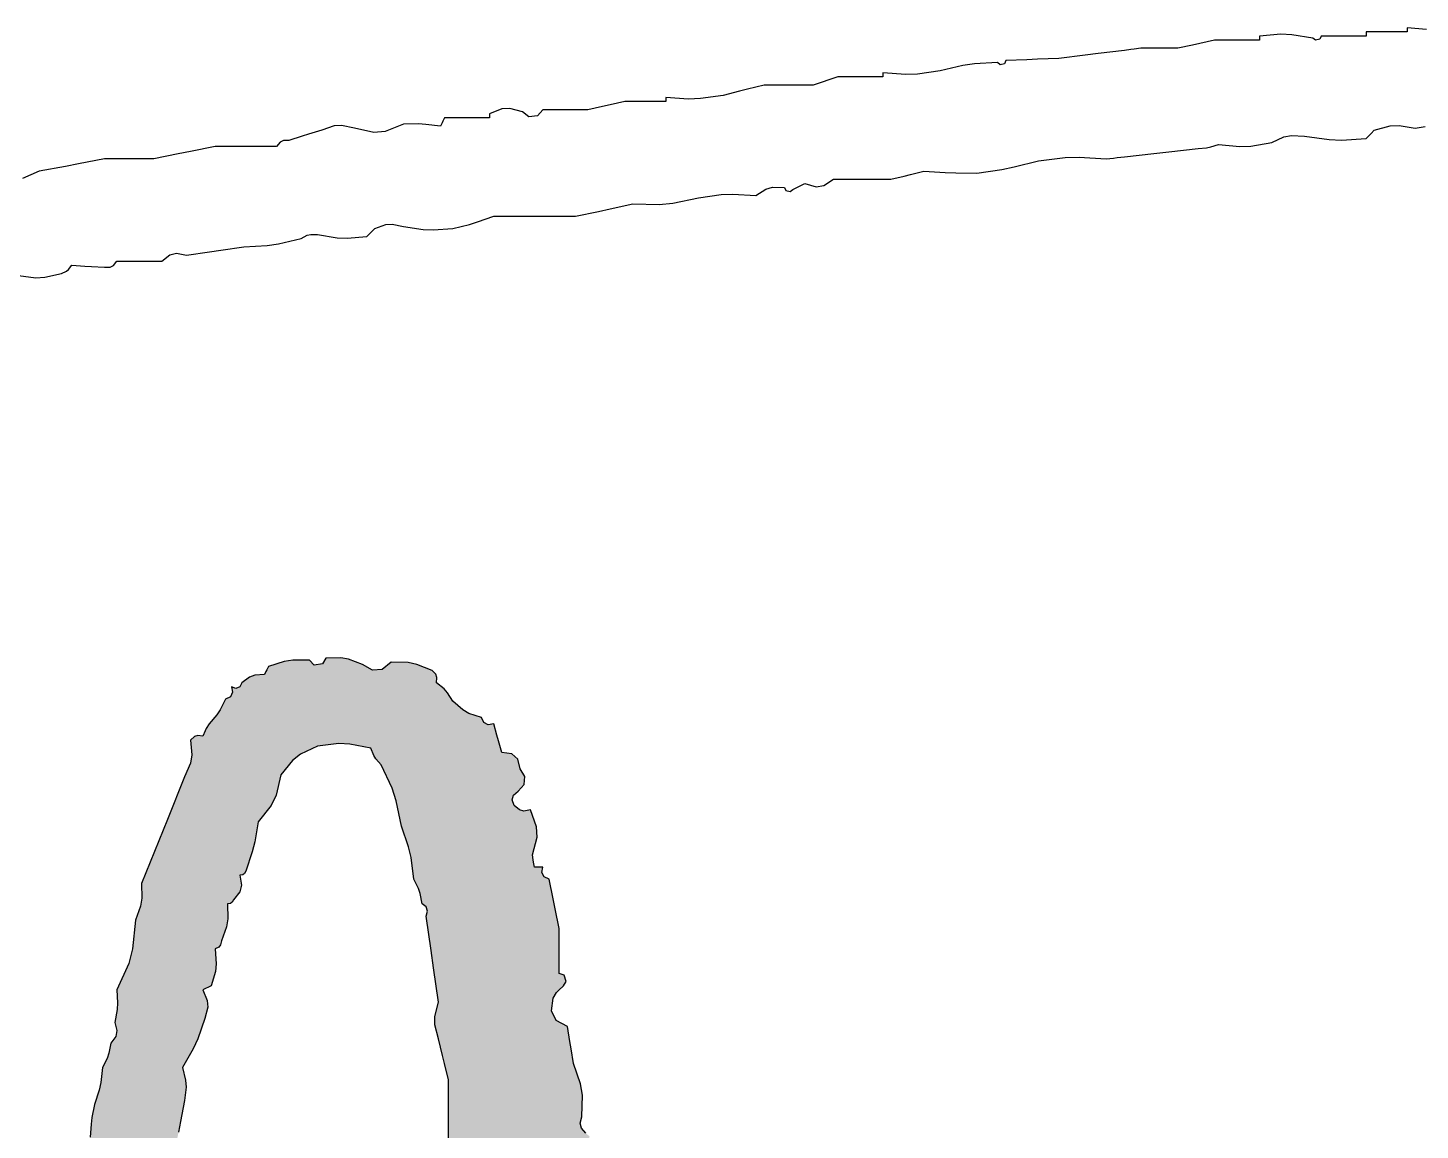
# Model space of a CAD drawing. Header units: millimetres. Extents: x 166235 to 642180, y -176646 to -48310.
# Drawn here: x 271189.4 to 271444.4, y -129137 to -128935 of the extents above; entities that cross this region are included whole.
import ezdxf

# ---------------------------------------------------------------- set-up
doc = ezdxf.new("R2010")
doc.units = ezdxf.units.MM
doc.header["$LTSCALE"] = 1000

# ---------------------------------------------------------------- blocks, each defined once
blk = doc.blocks.new('NJH')
h = blk.add_hatch(color=256)
h.dxf.hatch_style = 1
h.paths.add_polyline_path([(19.252871, -0.776187), (19.322328, -0.759498), (19.333442, -0.759498), (19.338999, -0.759498), (19.350112, -0.759498), (19.34923, -0.730504), (19.354254, -0.713758), (19.37095, -0.690038), (19.384842, -0.676146), (19.391788, -0.6692), (19.40568, -0.655308), (19.424717, -0.585733), (19.434442, -0.551001), (19.454303, -0.481657), (19.47653, -0.414975), (19.487643, -0.381634), (19.509871, -0.314952), (19.513022, -0.309598), (19.509099, -0.301752), (19.502925, -0.30106), (19.502925, -0.245492), (19.502925, -0.217708), (19.502925, -0.16214), (19.527073, -0.13152), (19.529422, -0.098637), (19.509871, -0.064895), (19.520513, 0.013951), (19.528947, 0.053309), (19.551547, 0.129593), (19.562905, 0.212215), (19.564324, 0.25478), (19.558493, 0.337974), (19.56405, 0.337974), (19.566828, 0.337974), (19.572385, 0.337974), (19.572385, 0.404656), (19.572385, 0.437997), (19.572385, 0.504679), (19.549827, 0.53826), (19.543189, 0.561494), (19.544601, 0.601923), (19.559708, 0.652429), (19.568059, 0.677483), (19.586277, 0.726952), (19.581751, 0.788476), (19.586281, 0.821698), (19.607115, 0.879764), (19.618408, 0.951169), (19.619836, 0.9883), (19.614061, 1.060361), (19.608504, 1.060361), (19.605726, 1.060361), (19.600169, 1.060361), (19.600169, 1.121486), (19.600169, 1.152048), (19.600169, 1.213174), (19.605726, 1.213174), (19.608504, 1.213174), (19.614061, 1.213174), (19.614061, 1.279855), (19.614061, 1.313196), (19.614061, 1.379878), (19.602948, 1.390992), (19.597391, 1.396549), (19.586277, 1.407662), (19.57993, 1.441438), (19.585621, 1.464199), (19.607115, 1.491015), (19.61217, 1.499663), (19.618026, 1.503567), (19.627953, 1.504907), (19.630664, 1.572053), (19.626271, 1.607198), (19.607115, 1.671611), (19.596269, 1.737464), (19.594839, 1.771789), (19.600169, 1.838316), (19.611283, 1.860543), (19.61684, 1.871657), (19.627953, 1.893884), (19.630772, 1.94945), (19.632161, 1.977234), (19.634899, 2.032805), (19.626564, 2.074481), (19.622396, 2.095319), (19.614061, 2.136995), (19.617946, 2.185362), (19.623756, 2.210053), (19.641845, 2.255078), (19.641845, 2.360657), (19.641845, 2.413447), (19.641845, 2.519027), (19.663119, 2.537112), (19.666063, 2.566547), (19.648791, 2.588487), (19.641888, 2.638097), (19.643382, 2.664975), (19.655737, 2.713515), (19.678488, 2.751808), (19.680489, 2.783824), (19.662683, 2.824652), (19.648673, 2.878496), (19.650317, 2.911394), (19.669629, 2.963572), (19.693268, 3.044271), (19.699083, 3.08788), (19.697413, 3.171953), (19.672913, 3.21564), (19.670957, 3.250849), (19.690467, 3.296981), (19.70176, 3.368386), (19.703188, 3.405517), (19.697413, 3.477578), (19.70297, 3.477578), (19.705749, 3.477578), (19.711306, 3.477578), (19.711306, 3.533146), (19.711306, 3.560931), (19.711306, 3.616499), (19.726208, 3.624471), (19.729762, 3.645801), (19.718252, 3.658175), (19.709719, 3.741136), (19.71116, 3.784347), (19.725198, 3.866556), (19.744615, 3.877724), (19.748214, 3.906519), (19.732144, 3.922124), (19.71831, 4.007182), (19.719803, 4.053461), (19.73909, 4.137451), (19.742107, 4.142881), (19.746827, 4.145241), (19.752982, 4.144397), (19.752982, 4.199965), (19.752982, 4.227749), (19.752982, 4.283317), (19.731708, 4.301403), (19.728764, 4.330837), (19.746036, 4.352778), (19.746261, 4.387144), (19.7509, 4.405701), (19.766874, 4.43613), (19.766874, 4.491698), (19.766874, 4.519482), (19.766874, 4.57505), (19.786291, 4.586219), (19.789891, 4.615014), (19.77382, 4.630619), (19.765559, 4.735911), (19.766979, 4.789855), (19.780766, 4.894568), (19.791879, 4.922352), (19.797436, 4.936244), (19.80855, 4.964028), (19.80855, 5.041823), (19.80855, 5.080721), (19.80855, 5.158517), (19.784019, 5.209069), (19.779093, 5.241912), (19.787712, 5.297437), (19.81119, 5.311493), (19.82406, 5.317213), (19.850226, 5.325221), (19.833689, 5.366579), (19.832021, 5.393263), (19.84328, 5.436358), (19.842758, 5.505872), (19.844154, 5.540758), (19.850226, 5.610008), (19.853244, 5.615439), (19.857963, 5.617799), (19.864118, 5.616954), (19.864118, 5.716977), (19.864118, 5.766989), (19.864118, 5.867011), (19.887443, 5.912029), (19.89242, 5.941891), (19.884956, 5.99204), (19.867648, 6.033362), (19.86446, 6.058865), (19.871064, 6.103176), (19.882422, 6.185798), (19.883841, 6.228363), (19.87801, 6.311557), (19.867266, 6.315532), (19.863455, 6.330778), (19.871064, 6.339341), (19.869666, 6.367641), (19.866766, 6.382141), (19.857172, 6.408801), (19.871064, 6.436586), (19.87801, 6.450478), (19.891902, 6.478262), (19.891902, 6.544944), (19.891902, 6.578284), (19.891902, 6.644966), (19.903016, 6.667194), (19.908573, 6.678307), (19.919686, 6.700535), (19.9222, 6.756115), (19.923589, 6.783901), (19.926632, 6.839455), (19.917335, 6.850145), (19.920885, 6.867893), (19.933578, 6.874185), (19.956525, 6.903298), (19.962285, 6.92826), (19.954416, 6.964484), (19.951442, 7.025599), (19.950053, 7.056162), (19.94747, 7.117296), (19.924913, 7.150877), (19.918274, 7.174111), (19.919686, 7.21454), (19.934588, 7.222513), (19.938143, 7.243842), (19.926632, 7.256217), (19.923616, 7.339561), (19.922227, 7.381238), (19.919686, 7.464597), (19.908943, 7.468573), (19.905131, 7.483818), (19.91274, 7.492382), (19.919915, 7.553148), (19.918452, 7.58533), (19.905794, 7.645194), (19.894681, 7.684092), (19.889124, 7.703541), (19.87801, 7.742439), (19.87801, 7.803564), (19.87801, 7.834126), (19.87801, 7.895251), (19.872453, 7.895251), (19.869675, 7.895251), (19.864118, 7.895251), (19.864118, 7.950819), (19.864118, 7.978603), (19.864118, 8.034172), (19.879647, 8.040841), (19.88359, 8.064503), (19.871064, 8.075848), (19.855932, 8.093051), (19.851916, 8.109116), (19.857172, 8.131416), (19.859314, 8.204473), (19.85339, 8.242978), (19.829388, 8.312013), (19.821353, 8.362073), (19.817185, 8.387081), (19.80855, 8.437041), (19.770653, 8.458374), (19.754256, 8.491168), (19.759928, 8.534286), (19.771713, 8.552506), (19.778861, 8.561084), (19.794658, 8.575962), (19.804262, 8.590677), (19.797278, 8.611628), (19.780766, 8.617638), (19.780766, 8.678763), (19.780766, 8.709325), (19.780766, 8.77045), (19.766874, 8.837132), (19.759928, 8.870473), (19.746036, 8.937155), (19.729432, 8.945623), (19.72201, 8.960468), (19.725198, 8.978831), (19.714084, 8.978831), (19.708527, 8.978831), (19.697413, 8.978831), (19.693872, 8.995356), (19.692477, 9.003727), (19.690467, 9.020507), (19.705786, 9.079747), (19.704152, 9.115715), (19.683521, 9.17332), (19.661039, 9.168908), (19.645715, 9.172739), (19.627953, 9.187212), (19.621263, 9.206301), (19.62608, 9.223162), (19.641845, 9.235834), (19.662092, 9.258896), (19.664548, 9.285906), (19.648791, 9.312241), (19.640592, 9.344677), (19.619451, 9.363469), (19.586277, 9.367809), (19.575163, 9.406706), (19.569607, 9.426155), (19.558493, 9.465053), (19.540129, 9.461865), (19.525285, 9.469288), (19.516817, 9.485891), (19.474327, 9.500093), (19.45338, 9.512063), (19.419572, 9.541459), (19.402249, 9.570081), (19.390398, 9.583414), (19.364004, 9.603974), (19.365988, 9.621434), (19.362175, 9.632872), (19.350112, 9.64565), (19.297383, 9.666411), (19.267849, 9.672317), (19.211192, 9.673434), (19.180571, 9.649285), (19.147689, 9.646936), (19.113947, 9.666488), (19.066518, 9.684406), (19.039596, 9.688893), (18.988919, 9.687326), (18.97775, 9.667909), (18.948955, 9.664309), (18.933351, 9.68038), (18.877161, 9.68038), (18.848147, 9.676028), (18.79443, 9.659542), (18.788873, 9.648428), (18.786095, 9.642871), (18.780538, 9.631758), (18.74808, 9.62974), (18.730304, 9.623276), (18.704132, 9.603974), (18.697809, 9.590413), (18.683332, 9.584623), (18.669402, 9.590082), (18.672589, 9.571718), (18.665167, 9.556873), (18.648563, 9.548405), (18.630432, 9.512671), (18.619007, 9.495533), (18.592995, 9.465053), (18.583689, 9.448904), (18.579493, 9.440511), (18.572157, 9.423377), (18.554697, 9.425361), (18.543259, 9.421548), (18.530481, 9.409485), (18.535076, 9.358992), (18.530365, 9.330729), (18.509643, 9.284456), (18.452182, 9.139625), (18.423006, 9.067381), (18.363776, 8.923263), (18.365344, 8.872586), (18.360857, 8.845664), (18.342938, 8.798235), (18.333746, 8.700948), (18.320567, 8.651163), (18.280424, 8.56207), (18.282288, 8.517567), (18.280869, 8.494857), (18.273478, 8.450933), (18.280439, 8.423467), (18.276575, 8.404149), (18.259586, 8.381473), (18.25358, 8.346846), (18.247773, 8.329426), (18.231802, 8.298121), (18.226006, 8.247218), (18.220326, 8.221659), (18.204018, 8.173092), (18.195741, 8.129063), (18.192942, 8.106668), (18.190126, 8.061956), (18.179012, 8.006388), (18.173455, 7.978603), (18.162342, 7.923035), (18.159563, 7.909143), (18.158174, 7.902197), (18.155396, 7.888305), (18.146881, 7.886139), (18.142937, 7.874308), (18.14845, 7.867467), (18.137336, 7.789671), (18.131779, 7.750774), (18.120665, 7.672978), (18.126521, 7.649973), (18.119366, 7.630893), (18.099827, 7.61741), (18.099827, 7.550728), (18.099827, 7.517387), (18.099827, 7.450705), (18.088714, 7.411808), (18.083157, 7.392359), (18.072043, 7.353461), (18.078924, 7.286613), (18.074329, 7.249853), (18.051205, 7.186756), (18.045531, 7.153785), (18.047098, 7.134982), (18.058151, 7.103404), (18.049816, 7.053393), (18.045648, 7.028387), (18.037313, 6.978376), (18.034535, 6.961705), (18.033146, 6.95337), (18.030367, 6.936699), (18.030367, 6.875574), (18.030367, 6.845012), (18.030367, 6.783887), (18.005042, 6.727156), (17.998849, 6.693089), (18.002583, 6.631074), (18.023857, 6.612989), (18.026801, 6.583554), (18.009529, 6.561614), (17.998329, 6.467773), (17.996918, 6.419786), (18.002583, 6.325449), (18.026732, 6.294829), (18.02908, 6.261946), (18.009529, 6.228205), (17.998138, 6.196747), (18.000034, 6.17399), (18.016475, 6.144852), (18.040624, 6.114232), (18.042973, 6.08135), (18.023421, 6.047608), (18.01203, 6.016151), (18.013926, 5.993394), (18.030367, 5.964256), (18.041481, 5.914244), (18.047038, 5.889239), (18.058151, 5.839227), (18.058151, 5.755875), (18.058151, 5.714199), (18.058151, 5.630846), (18.079943, 5.60546), (18.082386, 5.576137), (18.065097, 5.547494), (18.053586, 5.53512), (18.057141, 5.51379), (18.072043, 5.505818), (18.072043, 5.453028), (18.072043, 5.426633), (18.072043, 5.373843), (18.091105, 5.303449), (18.102264, 5.268576), (18.127611, 5.200193), (18.133722, 5.190503), (18.135389, 5.183834), (18.134558, 5.172409), (18.145671, 5.105727), (18.151228, 5.072386), (18.162342, 5.005704), (18.196668, 4.917695), (18.219514, 4.874858), (18.273478, 4.797323), (18.282007, 4.757197), (18.293295, 4.736233), (18.3221, 4.707025), (18.339424, 4.678403), (18.351275, 4.665071), (18.377668, 4.644511), (18.375685, 4.627051), (18.379498, 4.615612), (18.39156, 4.602834), (18.420296, 4.606796), (18.439211, 4.601121), (18.461021, 4.581996), (18.550874, 4.535827), (18.594427, 4.509134), (18.676348, 4.450022), (18.687461, 4.438908), (18.693018, 4.433351), (18.704132, 4.422238), (18.73049, 4.42225), (18.745567, 4.417225), (18.766646, 4.4014), (18.813539, 4.388928), (18.836797, 4.378752), (18.877782, 4.352778), (18.911558, 4.346431), (18.934319, 4.352121), (18.961135, 4.373616), (19.007448, 4.384063), (19.030508, 4.39271), (19.072271, 4.415292), (19.095461, 4.478365), (19.113057, 4.509158), (19.155623, 4.561158), (19.151662, 4.589894), (19.157337, 4.608809), (19.176462, 4.630619), (19.209974, 4.670931), (19.224371, 4.693967), (19.245922, 4.741755), (19.276664, 4.7373), (19.295121, 4.740656), (19.322328, 4.755647), (19.321989, 4.798778), (19.328342, 4.822602), (19.350112, 4.859837), (19.358166, 4.88074), (19.363977, 4.890909), (19.377896, 4.90846), (19.396452, 4.844351), (19.398001, 4.807185), (19.384842, 4.741755), (19.373308, 4.642361), (19.371898, 4.591579), (19.377896, 4.491698), (19.39917, 4.473613), (19.402114, 4.444178), (19.384842, 4.422238), (19.374024, 4.317177), (19.372619, 4.263773), (19.377896, 4.158289), (19.364112, 4.090951), (19.355746, 4.057486), (19.33622, 3.991584), (19.33622, 3.919345), (19.33622, 3.883226), (19.33622, 3.810987), (19.351122, 3.803015), (19.354677, 3.781686), (19.343166, 3.769311), (19.342788, 3.713675), (19.341394, 3.685787), (19.33622, 3.630391), (19.330663, 3.630391), (19.327885, 3.630391), (19.322328, 3.630391), (19.322328, 3.452572), (19.322328, 3.363663), (19.322328, 3.185845), (19.316771, 3.185845), (19.313993, 3.185845), (19.308436, 3.185845), (19.308436, 3.074709), (19.308436, 3.01914), (19.308436, 2.908004), (19.302879, 2.908004), (19.300101, 2.908004), (19.294544, 2.908004), (19.294544, 2.830209), (19.294544, 2.791311), (19.294544, 2.713515), (19.275126, 2.702347), (19.271527, 2.673552), (19.287598, 2.657947), (19.299109, 2.645573), (19.295554, 2.624243), (19.280652, 2.616271), (19.280652, 2.494021), (19.280652, 2.432896), (19.280652, 2.310646), (19.26575, 2.302674), (19.262195, 2.281344), (19.273706, 2.26897), (19.28475, 2.214439), (19.286202, 2.185409), (19.280652, 2.130049), (19.305152, 2.086362), (19.307108, 2.051153), (19.287598, 2.005021), (19.276718, 1.872072), (19.275318, 1.804897), (19.280652, 1.671611), (19.291396, 1.667636), (19.295207, 1.652391), (19.287598, 1.643827), (19.284901, 1.604924), (19.283512, 1.585475), (19.280652, 1.546583), (19.260743, 1.513051), (19.258765, 1.48536), (19.273706, 1.449338), (19.284552, 1.383486), (19.285982, 1.34916), (19.280652, 1.282634), (19.269538, 1.243736), (19.263981, 1.224287), (19.252868, 1.185389), (19.252868, 1.040912), (19.252868, 0.968673), (19.252868, 0.824196), (19.247311, 0.824196), (19.244533, 0.824196), (19.238976, 0.824196), (19.238976, 0.735287), (19.238976, 0.690832), (19.238976, 0.601923), (19.219558, 0.590755), (19.215959, 0.561959), (19.23203, 0.546355), (19.239639, 0.537791), (19.235827, 0.522546), (19.225084, 0.518571), (19.225084, 0.424105), (19.225084, 0.376872), (19.225084, 0.282406), (19.219527, 0.282406), (19.216748, 0.282406), (19.211192, 0.282406), (19.211192, 0.215724), (19.211192, 0.182383), (19.211192, 0.115701), (19.217366, 0.115009), (19.221288, 0.107164), (19.218138, 0.101809), (19.215603, 0.08815), (19.209702, 0.080283), (19.1973, 0.074025), (19.201149, 0.02896), (19.196375, 0.003498), (19.176462, -0.037111), (19.165644, -0.142172), (19.164238, -0.195576), (19.169515, -0.30106), (19.158402, -0.312174), (19.152845, -0.317731), (19.141731, -0.328844), (19.145559, -0.390416), (19.141067, -0.423358), (19.120893, -0.481657), (19.091447, -0.498483), (19.078002, -0.51769), (19.072271, -0.551117), (19.026464, -0.552294), (19.000999, -0.545928), (18.961135, -0.523333), (18.929517, -0.511063), (18.914025, -0.500219), (18.891674, -0.474711), (18.87956, -0.419772), (18.869476, -0.392403), (18.843052, -0.342736), (18.780088, -0.262286), (18.742906, -0.225104), (18.662456, -0.16214), (18.620029, -0.159624), (18.596461, -0.164338), (18.558265, -0.182978), (18.547151, -0.194091), (18.541595, -0.199648), (18.530481, -0.210762), (18.520303, -0.279529), (18.518882, -0.315053), (18.523535, -0.384413), (18.566438, -0.460378), (18.593804, -0.496387), (18.65551, -0.558063), (18.700907, -0.629335), (18.735017, -0.661894), (18.808322, -0.70393), (18.862571, -0.732233), (18.888224, -0.75336), (18.990431, -0.776187), (19.076566, -0.776187), (19.164045, -0.776187)])
h.paths.add_polyline_path([(18.820885, 4.809677), (18.822214, 4.797323), (18.845234, 4.791526), (18.86425, 4.798657), (18.877782, 4.818161), (18.895106, 4.846783), (18.906957, 4.860115), (18.933351, 4.880676), (18.929389, 4.909411), (18.935064, 4.928326), (18.954189, 4.950136), (18.958881, 4.980843), (18.967169, 4.997418), (18.988919, 5.019596), (18.985592, 5.065298), (18.992261, 5.091973), (19.016703, 5.130733), (19.053897, 5.267237), (19.077774, 5.334656), (19.134785, 5.464142), (19.132358, 5.482621), (19.139383, 5.496672), (19.155623, 5.505818), (19.152088, 5.556013), (19.155048, 5.582652), (19.169515, 5.630846), (19.180629, 5.636403), (19.186186, 5.639182), (19.1973, 5.644738), (19.211468, 5.668799), (19.213369, 5.687809), (19.204246, 5.714199), (19.21662, 5.809849), (19.226452, 5.857604), (19.252868, 5.950364), (19.263981, 5.95592), (19.269538, 5.958699), (19.280652, 5.964256), (19.285617, 6.008867), (19.295157, 6.032717), (19.322328, 6.068446), (19.336248, 6.144683), (19.346077, 6.182592), (19.37095, 6.255989), (19.389154, 6.323879), (19.400347, 6.357459), (19.426518, 6.422693), (19.427685, 6.446404), (19.432646, 6.459631), (19.447357, 6.478262), (19.438025, 6.566723), (19.43662, 6.611663), (19.440411, 6.700535), (19.439797, 6.917268), (19.438408, 7.025647), (19.433464, 7.242325), (19.433464, 7.392359), (19.433464, 7.467376), (19.433464, 7.61741), (19.439021, 7.61741), (19.4418, 7.61741), (19.447357, 7.61741), (19.447357, 7.678535), (19.447357, 7.709098), (19.447357, 7.770223), (19.423208, 7.800843), (19.420859, 7.833725), (19.440411, 7.867467), (19.459016, 7.913972), (19.457107, 7.948338), (19.433464, 7.992495), (19.422351, 8.014723), (19.416794, 8.025836), (19.40568, 8.048064), (19.40568, 8.131416), (19.40568, 8.173092), (19.40568, 8.256444), (19.391266, 8.311879), (19.384319, 8.339669), (19.37095, 8.395365), (19.358425, 8.443783), (19.358425, 8.471976), (19.37095, 8.520393), (19.35428, 8.637087), (19.345945, 8.695433), (19.329274, 8.812127), (19.334287, 8.828969), (19.329497, 8.843337), (19.315382, 8.853803), (19.309376, 8.88843), (19.303569, 8.905849), (19.287598, 8.937155), (19.278495, 9.010731), (19.269981, 9.047627), (19.245922, 9.117752), (19.228124, 9.203791), (19.213847, 9.246622), (19.176462, 9.326133), (19.158791, 9.345492), (19.151389, 9.357334), (19.141731, 9.381701), (19.070896, 9.396141), (19.03287, 9.397604), (18.961135, 9.388647), (18.903654, 9.361998), (18.876084, 9.340555), (18.836106, 9.291402), (18.820704, 9.222261), (18.803856, 9.187033), (18.7597, 9.131644), (18.74815, 9.063887), (18.739718, 9.03016), (18.718024, 8.964939), (18.712969, 8.956291), (18.707113, 8.952387), (18.697186, 8.951047), (18.703532, 8.917271), (18.697842, 8.89451), (18.676348, 8.867695), (18.671292, 8.859046), (18.665437, 8.855143), (18.65551, 8.853803), (18.657077, 8.803126), (18.65259, 8.776204), (18.634671, 8.728774), (18.632137, 8.715115), (18.626236, 8.707248), (18.613833, 8.70099), (18.617369, 8.650795), (18.614409, 8.624156), (18.599941, 8.575962), (18.588828, 8.570405), (18.583271, 8.567626), (18.572157, 8.56207), (18.586985, 8.526002), (18.588654, 8.502635), (18.579103, 8.464825), (18.554613, 8.395682), (18.539088, 8.361809), (18.502697, 8.298121), (18.513487, 8.254906), (18.514968, 8.231206), (18.509643, 8.186984), (18.49637, 8.114629), (18.489423, 8.078505), (18.474913, 8.006388), (18.463799, 8.000831), (18.458242, 7.998052), (18.447129, 7.992495), (18.447129, 7.93137), (18.447129, 7.900808), (18.447129, 7.839683), (18.436015, 7.828569), (18.430458, 7.823012), (18.419345, 7.811899), (18.411222, 7.785184), (18.409727, 7.770233), (18.412399, 7.742439), (18.423909, 7.730064), (18.420355, 7.708735), (18.405453, 7.700762), (18.405453, 7.639637), (18.405453, 7.609075), (18.405453, 7.54795), (18.379963, 7.473147), (18.372697, 7.432462), (18.370722, 7.353461), (18.3829, 7.287842), (18.381371, 7.251135), (18.363776, 7.186756), (18.363776, 7.108961), (18.363776, 7.070063), (18.363776, 6.992268), (18.353033, 6.988292), (18.349221, 6.973047), (18.35683, 6.964484), (18.376341, 6.918351), (18.374385, 6.883143), (18.349884, 6.839455), (18.349884, 6.733875), (18.349884, 6.681086), (18.349884, 6.575506), (18.344328, 6.575506), (18.341549, 6.575506), (18.335992, 6.575506), (18.335992, 6.447699), (18.335992, 6.383796), (18.335992, 6.255989), (18.365943, 6.158594), (18.375887, 6.107454), (18.384614, 6.005932), (18.37668, 5.959287), (18.378212, 5.933242), (18.39156, 5.887849), (18.414268, 5.862659), (18.429579, 5.851941), (18.461021, 5.839227), (18.45433, 5.820139), (18.459148, 5.803278), (18.474913, 5.790605), (18.48841, 5.748799), (18.495358, 5.727958), (18.509643, 5.686415), (18.515649, 5.651787), (18.521456, 5.634368), (18.537427, 5.603062), (18.537992, 5.584433), (18.5437, 5.573016), (18.558265, 5.561386), (18.551385, 5.494539), (18.55598, 5.457779), (18.579103, 5.394682), (18.581274, 5.36856), (18.591304, 5.352511), (18.613833, 5.339113), (18.607487, 5.305337), (18.613177, 5.282577), (18.634671, 5.255761), (18.645195, 5.205854), (18.66, 5.179534), (18.697186, 5.144625), (18.703355, 5.087679), (18.710562, 5.058853), (18.731916, 5.005704), (18.741559, 4.976175), (18.748809, 4.961676), (18.766646, 4.936244), (18.760299, 4.902468), (18.765989, 4.879707), (18.787484, 4.852891), (18.797404, 4.839209), (18.799376, 4.827376), (18.79443, 4.811215), (18.805111, 4.817565)], flags=16)
for p, q in [((22.573069, 11.81281), (22.5175, 11.81281)), ((22.5175, 11.81281), (22.5175, 11.807253)), ((22.5175, 11.807253), (22.5175, 11.804475)), ((22.600853, 11.81281), (22.573069, 11.81281)), ((22.656421, 11.81281), (22.600853, 11.81281)), ((22.722947, 11.821372), (22.656421, 11.826702)), ((22.656421, 11.826702), (22.656421, 11.821145)), ((22.656421, 11.821145), (22.656421, 11.818367)), ((22.656421, 11.818367), (22.656421, 11.81281)), ((21.928477, 11.768356), (21.878466, 11.757242)), ((21.953483, 11.773912), (21.928477, 11.768356)), ((22.003494, 11.785026), (21.953483, 11.773912)), ((22.064619, 11.785026), (22.003494, 11.785026)), ((22.095182, 11.785026), (22.064619, 11.785026)), ((22.156307, 11.785026), (22.095182, 11.785026)), ((22.228368, 11.804693), (22.156307, 11.798918)), ((22.156307, 11.798918), (22.156307, 11.793361)), ((22.156307, 11.793361), (22.156307, 11.790583)), ((22.156307, 11.790583), (22.156307, 11.785026)), ((22.265499, 11.803264), (22.228368, 11.804693)), ((22.336904, 11.791972), (22.265499, 11.803264)), ((22.345467, 11.784363), (22.336904, 11.791972)), ((22.360712, 11.788174), (22.345467, 11.784363)), ((22.364688, 11.798918), (22.360712, 11.788174)), ((22.425813, 11.798918), (22.364688, 11.798918)), ((22.456375, 11.798918), (22.425813, 11.798918)), ((22.5175, 11.798918), (22.456375, 11.798918)), ((22.5175, 11.804475), (22.5175, 11.798918)), ((21.295, 11.715566), (21.291024, 11.704822)), ((21.367232, 11.718496), (21.295, 11.715566)), ((21.403352, 11.719886), (21.367232, 11.718496)), ((21.475596, 11.722512), (21.403352, 11.719886)), ((21.564505, 11.733625), (21.475596, 11.722512)), ((21.60896, 11.739182), (21.564505, 11.733625)), ((21.697869, 11.750296), (21.60896, 11.739182)), ((21.720096, 11.753074), (21.697869, 11.750296)), ((21.73121, 11.754463), (21.720096, 11.753074)), ((21.753437, 11.757242), (21.73121, 11.754463)), ((21.803449, 11.757242), (21.753437, 11.757242)), ((21.828454, 11.757242), (21.803449, 11.757242)), ((21.878466, 11.757242), (21.828454, 11.757242)), ((20.955893, 11.668447), (20.878238, 11.67389)), ((20.878238, 11.67389), (20.878238, 11.668333)), ((20.878238, 11.668333), (20.878238, 11.665554)), ((20.878238, 11.665554), (20.878238, 11.659998)), ((20.995658, 11.669867), (20.955893, 11.668447)), ((21.072727, 11.680836), (20.995658, 11.669867)), ((21.149251, 11.698716), (21.072727, 11.680836)), ((21.188746, 11.704358), (21.149251, 11.698716)), ((21.267216, 11.70862), (21.188746, 11.704358)), ((21.275779, 11.701011), (21.267216, 11.70862)), ((21.291024, 11.704822), (21.275779, 11.701011)), ((20.419672, 11.618845), (20.391883, 11.611898)), ((20.475368, 11.632213), (20.419672, 11.618845)), ((20.54205, 11.632213), (20.475368, 11.632213)), ((20.575391, 11.632213), (20.54205, 11.632213)), ((20.642073, 11.632213), (20.575391, 11.632213)), ((20.675414, 11.643327), (20.642073, 11.632213)), ((20.692085, 11.648884), (20.675414, 11.643327)), ((20.725425, 11.659998), (20.692085, 11.648884)), ((20.78655, 11.659998), (20.725425, 11.659998)), ((20.817113, 11.659998), (20.78655, 11.659998)), ((20.878238, 11.659998), (20.817113, 11.659998)), ((20.003039, 11.576645), (19.953027, 11.565532)), ((20.058607, 11.576645), (20.003039, 11.576645)), ((20.086391, 11.576645), (20.058607, 11.576645)), ((20.141959, 11.576645), (20.086391, 11.576645)), ((20.219614, 11.585095), (20.141959, 11.590537)), ((20.141959, 11.590537), (20.141959, 11.58498)), ((20.141959, 11.58498), (20.141959, 11.582202)), ((20.141959, 11.582202), (20.141959, 11.576645)), ((20.259379, 11.586515), (20.219614, 11.585095)), ((20.336448, 11.597483), (20.259379, 11.586515)), ((20.391883, 11.611898), (20.336448, 11.597483)), ((19.585959, 11.551506), (19.544601, 11.534969)), ((19.544601, 11.534969), (19.544601, 11.529412)), ((19.544601, 11.529412), (19.544601, 11.526634)), ((19.544601, 11.526634), (19.544601, 11.521077)), ((19.612642, 11.553174), (19.585959, 11.551506)), ((19.655737, 11.541915), (19.612642, 11.553174)), ((19.677677, 11.524643), (19.655737, 11.541915)), ((19.707112, 11.527587), (19.677677, 11.524643)), ((19.725198, 11.548861), (19.707112, 11.527587)), ((19.786323, 11.548861), (19.725198, 11.548861)), ((19.816885, 11.548861), (19.786323, 11.548861)), ((19.87801, 11.548861), (19.816885, 11.548861)), ((19.928022, 11.559975), (19.87801, 11.548861)), ((19.953027, 11.565532), (19.928022, 11.559975)), ((18.975027, 11.479401), (18.930572, 11.465509)), ((19.017128, 11.493941), (18.975027, 11.479401)), ((19.042579, 11.495531), (19.017128, 11.493941)), ((19.086163, 11.486347), (19.042579, 11.495531)), ((19.151499, 11.471904), (19.086163, 11.486347)), ((19.252868, 11.500239), (19.190824, 11.475181)), ((19.302956, 11.500363), (19.252868, 11.500239)), ((19.32813, 11.498964), (19.302956, 11.500363)), ((19.377896, 11.493293), (19.32813, 11.498964)), ((19.383453, 11.504407), (19.377896, 11.493293)), ((19.386232, 11.509963), (19.383453, 11.504407)), ((19.391788, 11.521077), (19.386232, 11.509963)), ((19.452913, 11.521077), (19.391788, 11.521077)), ((19.483476, 11.521077), (19.452913, 11.521077)), ((19.544601, 11.521077), (19.483476, 11.521077)), ((22.534171, 11.468287), (22.545284, 11.479401)), ((22.545284, 11.479401), (22.59908, 11.493599)), ((22.59908, 11.493599), (22.629261, 11.495108)), ((22.629261, 11.495108), (22.684205, 11.486347)), ((22.684205, 11.486347), (22.717546, 11.491904)), ((18.833844, 11.438397), (18.822214, 11.423833)), ((18.845261, 11.444106), (18.833844, 11.438397)), ((18.86389, 11.444671), (18.845261, 11.444106)), ((18.908345, 11.458563), (18.86389, 11.444671)), ((18.930572, 11.465509), (18.908345, 11.458563)), ((19.190824, 11.475181), (19.151499, 11.471904)), ((21.990328, 11.422372), (22.017386, 11.430779)), ((22.017386, 11.430779), (22.089329, 11.42368)), ((22.126798, 11.425122), (22.197983, 11.437725)), ((22.197983, 11.437725), (22.238928, 11.456938)), ((22.238928, 11.456938), (22.263995, 11.461638)), ((22.263995, 11.461638), (22.309119, 11.458563)), ((22.309119, 11.458563), (22.391741, 11.447204)), ((22.391741, 11.447204), (22.434306, 11.445786)), ((22.434306, 11.445786), (22.5175, 11.451617)), ((22.5175, 11.451617), (22.528614, 11.46273)), ((22.528614, 11.46273), (22.534171, 11.468287)), ((18.238748, 11.382156), (18.149967, 11.364815)), ((18.30543, 11.382156), (18.238748, 11.382156)), ((18.338771, 11.382156), (18.30543, 11.382156)), ((18.405453, 11.382156), (18.338771, 11.382156)), ((18.488733, 11.399183), (18.405453, 11.382156)), ((18.530411, 11.407519), (18.488733, 11.399183)), ((18.613833, 11.423833), (18.530411, 11.407519)), ((18.697186, 11.423833), (18.613833, 11.423833)), ((18.738862, 11.423833), (18.697186, 11.423833)), ((18.822214, 11.423833), (18.738862, 11.423833)), ((21.406136, 11.37521), (21.4972, 11.386243)), ((21.4972, 11.386243), (21.54379, 11.387655)), ((21.54379, 11.387655), (21.635355, 11.382156)), ((21.635355, 11.382156), (21.660361, 11.384935)), ((21.660361, 11.384935), (21.672863, 11.386324)), ((21.672863, 11.386324), (21.697869, 11.389102)), ((21.697869, 11.389102), (21.797892, 11.400216)), ((21.797892, 11.400216), (21.847903, 11.405773)), ((21.847903, 11.405773), (21.947926, 11.416887)), ((21.947926, 11.416887), (21.976137, 11.419534)), ((21.976137, 11.419534), (21.990328, 11.422372)), ((22.089329, 11.42368), (22.126798, 11.425122)), ((18.016475, 11.34048), (17.959744, 11.315156)), ((18.105507, 11.356479), (18.016475, 11.34048)), ((18.149967, 11.364815), (18.105507, 11.356479)), ((20.972704, 11.329367), (21.017159, 11.34048)), ((21.017159, 11.34048), (21.089277, 11.335471)), ((21.089277, 11.335471), (21.125465, 11.33408)), ((21.197755, 11.333534), (21.2818, 11.346262)), ((21.2818, 11.346262), (21.323661, 11.354635)), ((21.323661, 11.354635), (21.406136, 11.37521)), ((20.589283, 11.286301), (20.597619, 11.290469)), ((20.597619, 11.290469), (20.614289, 11.298804)), ((20.614289, 11.298804), (20.651849, 11.287264)), ((20.651849, 11.287264), (20.678707, 11.291101)), ((20.678707, 11.291101), (20.711533, 11.312696)), ((20.711533, 11.312696), (20.789329, 11.312696)), ((20.789329, 11.312696), (20.828227, 11.312696)), ((20.828227, 11.312696), (20.906022, 11.312696)), ((20.906022, 11.312696), (20.950477, 11.32381)), ((20.950477, 11.32381), (20.972704, 11.329367)), ((21.125465, 11.33408), (21.197755, 11.333534)), ((20.1658, 11.231375), (20.253096, 11.250182)), ((20.253096, 11.250182), (20.330164, 11.26115)), ((20.330164, 11.26115), (20.36993, 11.26257)), ((20.36993, 11.26257), (20.447584, 11.257128)), ((20.447584, 11.257128), (20.481166, 11.279686)), ((20.481166, 11.279686), (20.504399, 11.286324)), ((20.504399, 11.286324), (20.544829, 11.284912)), ((20.544829, 11.284912), (20.549271, 11.274353)), ((20.549271, 11.274353), (20.563724, 11.27074)), ((20.563724, 11.27074), (20.572613, 11.277966)), ((20.572613, 11.277966), (20.589283, 11.286301)), ((19.836334, 11.187668), (19.914288, 11.203578)), ((19.914288, 11.203578), (19.953194, 11.211915)), ((19.953194, 11.211915), (20.030823, 11.229344)), ((20.030823, 11.229344), (20.120093, 11.22709)), ((20.120093, 11.22709), (20.1658, 11.231375)), ((19.14451, 11.134878), (19.155623, 11.145992)), ((19.155623, 11.145992), (19.192384, 11.159007)), ((19.192384, 11.159007), (19.21463, 11.160596)), ((19.21463, 11.160596), (19.252868, 11.152938)), ((19.252868, 11.152938), (19.31872, 11.142092)), ((19.353046, 11.140661), (19.419572, 11.145992)), ((19.419572, 11.145992), (19.476018, 11.159393)), ((19.476018, 11.159393), (19.503991, 11.167785)), ((19.503991, 11.167785), (19.558493, 11.187668)), ((19.558493, 11.187668), (19.669629, 11.187668)), ((19.669629, 11.187668), (19.725198, 11.187668)), ((19.725198, 11.187668), (19.836334, 11.187668)), ((18.829078, 11.09323), (18.905566, 11.111261)), ((18.905566, 11.111261), (18.925511, 11.122537)), ((18.925511, 11.122537), (18.93823, 11.125716)), ((18.93823, 11.125716), (18.961135, 11.125153)), ((18.961135, 11.125153), (19.026987, 11.114307)), ((19.026987, 11.114307), (19.061313, 11.112877)), ((19.061313, 11.112877), (19.127839, 11.118207)), ((19.127839, 11.118207), (19.138953, 11.129321)), ((19.138953, 11.129321), (19.14451, 11.134878)), ((19.31872, 11.142092), (19.353046, 11.140661)), ((18.433237, 11.034855), (18.4601, 11.05629)), ((18.4601, 11.05629), (18.482799, 11.061965)), ((18.482799, 11.061965), (18.516589, 11.055693)), ((18.516589, 11.055693), (18.594384, 11.066807)), ((18.594384, 11.066807), (18.633282, 11.072364)), ((18.633282, 11.072364), (18.711078, 11.083477)), ((18.711078, 11.083477), (18.789556, 11.087584)), ((18.789556, 11.087584), (18.829078, 11.09323)), ((18.109017, 11.000672), (18.116759, 11.006866)), ((18.116759, 11.006866), (18.127611, 11.020963)), ((18.127611, 11.020963), (18.172047, 11.017893)), ((18.172047, 11.017893), (18.194276, 11.016504)), ((18.194276, 11.016504), (18.238748, 11.014017)), ((18.238748, 11.014017), (18.257377, 11.014582)), ((18.257377, 11.014582), (18.268794, 11.02029)), ((18.268794, 11.02029), (18.280424, 11.034855)), ((18.280424, 11.034855), (18.341549, 11.034855)), ((18.341549, 11.034855), (18.372112, 11.034855)), ((18.372112, 11.034855), (18.433237, 11.034855)), ((17.947015, 10.986233), (18.00492, 10.97855)), ((18.00492, 10.97855), (18.035968, 10.980029)), ((18.035968, 10.980029), (18.092881, 10.993179)), ((18.092881, 10.993179), (18.109017, 11.000672)), ((18.988919, 9.687326), (18.97775, 9.667909)), ((19.039596, 9.688893), (18.988919, 9.687326)), ((19.066518, 9.684406), (19.039596, 9.688893)), ((19.113947, 9.666488), (19.066518, 9.684406)), ((18.786095, 9.642871), (18.780538, 9.631758)), ((18.788873, 9.648428), (18.786095, 9.642871)), ((18.79443, 9.659542), (18.788873, 9.648428)), ((18.848147, 9.676028), (18.79443, 9.659542)), ((18.877161, 9.68038), (18.848147, 9.676028)), ((18.933351, 9.68038), (18.877161, 9.68038)), ((18.948955, 9.664309), (18.933351, 9.68038)), ((18.97775, 9.667909), (18.948955, 9.664309)), ((19.147689, 9.646936), (19.113947, 9.666488)), ((19.180571, 9.649285), (19.147689, 9.646936)), ((19.211192, 9.673434), (19.180571, 9.649285)), ((19.267849, 9.672317), (19.211192, 9.673434)), ((19.297383, 9.666411), (19.267849, 9.672317)), ((19.350112, 9.64565), (19.297383, 9.666411)), ((19.362175, 9.632872), (19.350112, 9.64565)), ((18.683332, 9.584623), (18.669402, 9.590082)), ((18.669402, 9.590082), (18.672589, 9.571718)), ((18.697809, 9.590413), (18.683332, 9.584623)), ((18.704132, 9.603974), (18.697809, 9.590413)), ((18.730304, 9.623276), (18.704132, 9.603974)), ((18.74808, 9.62974), (18.730304, 9.623276)), ((18.780538, 9.631758), (18.74808, 9.62974)), ((19.365988, 9.621434), (19.362175, 9.632872)), ((19.364004, 9.603974), (19.365988, 9.621434)), ((19.390398, 9.583414), (19.364004, 9.603974)), ((18.648563, 9.548405), (18.630432, 9.512671)), ((18.665167, 9.556873), (18.648563, 9.548405)), ((18.672589, 9.571718), (18.665167, 9.556873)), ((19.402249, 9.570081), (19.390398, 9.583414)), ((19.419572, 9.541459), (19.402249, 9.570081)), ((19.45338, 9.512063), (19.419572, 9.541459)), ((18.619007, 9.495533), (18.592995, 9.465053)), ((18.630432, 9.512671), (18.619007, 9.495533)), ((19.474327, 9.500093), (19.45338, 9.512063)), ((19.516817, 9.485891), (19.474327, 9.500093)), ((18.583689, 9.448904), (18.579493, 9.440511)), ((18.592995, 9.465053), (18.583689, 9.448904)), ((19.525285, 9.469288), (19.516817, 9.485891)), ((19.540129, 9.461865), (19.525285, 9.469288)), ((19.558493, 9.465053), (19.540129, 9.461865)), ((19.569607, 9.426155), (19.558493, 9.465053)), ((18.543259, 9.421548), (18.530481, 9.409485)), ((18.530481, 9.409485), (18.535076, 9.358992)), ((18.554697, 9.425361), (18.543259, 9.421548)), ((18.572157, 9.423377), (18.554697, 9.425361)), ((18.579493, 9.440511), (18.572157, 9.423377)), ((19.575163, 9.406706), (19.569607, 9.426155)), ((19.586277, 9.367809), (19.575163, 9.406706)), ((18.535076, 9.358992), (18.530365, 9.330729)), ((18.903654, 9.361998), (18.876084, 9.340555)), ((18.961135, 9.388647), (18.903654, 9.361998)), ((19.03287, 9.397604), (18.961135, 9.388647)), ((19.070896, 9.396141), (19.03287, 9.397604)), ((19.141731, 9.381701), (19.070896, 9.396141)), ((19.151389, 9.357334), (19.141731, 9.381701)), ((19.158791, 9.345492), (19.151389, 9.357334)), ((19.619451, 9.363469), (19.586277, 9.367809)), ((19.640592, 9.344677), (19.619451, 9.363469)), ((18.530365, 9.330729), (18.509643, 9.284456)), ((18.876084, 9.340555), (18.836106, 9.291402)), ((19.176462, 9.326133), (19.158791, 9.345492)), ((19.213847, 9.246622), (19.176462, 9.326133)), ((19.648791, 9.312241), (19.640592, 9.344677)), ((19.664548, 9.285906), (19.648791, 9.312241)), ((18.509643, 9.284456), (18.452182, 9.139625)), ((18.836106, 9.291402), (18.820704, 9.222261)), ((19.641845, 9.235834), (19.662092, 9.258896)), ((19.662092, 9.258896), (19.664548, 9.285906)), ((18.820704, 9.222261), (18.803856, 9.187033)), ((19.228124, 9.203791), (19.213847, 9.246622)), ((19.621263, 9.206301), (19.62608, 9.223162)), ((19.62608, 9.223162), (19.641845, 9.235834)), ((18.803856, 9.187033), (18.7597, 9.131644)), ((19.245922, 9.117752), (19.228124, 9.203791)), ((19.627953, 9.187212), (19.621263, 9.206301)), ((19.645715, 9.172739), (19.627953, 9.187212)), ((19.661039, 9.168908), (19.645715, 9.172739)), ((19.683521, 9.17332), (19.661039, 9.168908)), ((19.704152, 9.115715), (19.683521, 9.17332)), ((18.452182, 9.139625), (18.423006, 9.067381)), ((18.7597, 9.131644), (18.74815, 9.063887)), ((19.269981, 9.047627), (19.245922, 9.117752)), ((19.705786, 9.079747), (19.704152, 9.115715)), ((18.423006, 9.067381), (18.363776, 8.923263)), ((19.690467, 9.020507), (19.705786, 9.079747)), ((18.739718, 9.03016), (18.718024, 8.964939)), ((18.74815, 9.063887), (18.739718, 9.03016)), ((19.278495, 9.010731), (19.269981, 9.047627)), ((19.692477, 9.003727), (19.690467, 9.020507)), ((19.287598, 8.937155), (19.278495, 9.010731)), ((19.693872, 8.995356), (19.692477, 9.003727)), ((19.697413, 8.978831), (19.693872, 8.995356)), ((19.708527, 8.978831), (19.697413, 8.978831)), ((19.714084, 8.978831), (19.708527, 8.978831)), ((19.725198, 8.978831), (19.714084, 8.978831)), ((19.72201, 8.960468), (19.725198, 8.978831)), ((18.707113, 8.952387), (18.697186, 8.951047)), ((18.697186, 8.951047), (18.703532, 8.917271)), ((18.712969, 8.956291), (18.707113, 8.952387)), ((18.718024, 8.964939), (18.712969, 8.956291)), ((19.303569, 8.905849), (19.287598, 8.937155)), ((19.729432, 8.945623), (19.72201, 8.960468)), ((19.746036, 8.937155), (19.729432, 8.945623)), ((19.759928, 8.870473), (19.746036, 8.937155)), ((18.363776, 8.923263), (18.365344, 8.872586)), ((18.697842, 8.89451), (18.676348, 8.867695)), ((18.703532, 8.917271), (18.697842, 8.89451)), ((19.309376, 8.88843), (19.303569, 8.905849)), ((19.315382, 8.853803), (19.309376, 8.88843)), ((18.360857, 8.845664), (18.342938, 8.798235)), ((18.365344, 8.872586), (18.360857, 8.845664)), ((18.665437, 8.855143), (18.65551, 8.853803)), ((18.65551, 8.853803), (18.657077, 8.803126)), ((18.671292, 8.859046), (18.665437, 8.855143)), ((18.676348, 8.867695), (18.671292, 8.859046)), ((19.329497, 8.843337), (19.315382, 8.853803)), ((19.334287, 8.828969), (19.329497, 8.843337)), ((19.766874, 8.837132), (19.759928, 8.870473)), ((19.780766, 8.77045), (19.766874, 8.837132)), ((18.342938, 8.798235), (18.333746, 8.700948)), ((18.657077, 8.803126), (18.65259, 8.776204)), ((19.329274, 8.812127), (19.334287, 8.828969)), ((19.345945, 8.695433), (19.329274, 8.812127)), ((18.65259, 8.776204), (18.634671, 8.728774)), ((19.780766, 8.709325), (19.780766, 8.77045)), ((18.333746, 8.700948), (18.320567, 8.651163)), ((18.626236, 8.707248), (18.613833, 8.70099)), ((18.613833, 8.70099), (18.617369, 8.650795)), ((18.632137, 8.715115), (18.626236, 8.707248)), ((18.634671, 8.728774), (18.632137, 8.715115)), ((19.35428, 8.637087), (19.345945, 8.695433)), ((19.780766, 8.678763), (19.780766, 8.709325)), ((18.320567, 8.651163), (18.280424, 8.56207)), ((18.617369, 8.650795), (18.614409, 8.624156)), ((19.780766, 8.617638), (19.780766, 8.678763)), ((18.614409, 8.624156), (18.599941, 8.575962)), ((19.37095, 8.520393), (19.35428, 8.637087)), ((19.797278, 8.611628), (19.780766, 8.617638)), ((19.804262, 8.590677), (19.797278, 8.611628)), ((18.280424, 8.56207), (18.282288, 8.517567)), ((18.583271, 8.567626), (18.572157, 8.56207)), ((18.572157, 8.56207), (18.586985, 8.526002)), ((18.588828, 8.570405), (18.583271, 8.567626)), ((18.599941, 8.575962), (18.588828, 8.570405)), ((19.759928, 8.534286), (19.771713, 8.552506)), ((19.771713, 8.552506), (19.778861, 8.561084)), ((19.778861, 8.561084), (19.794658, 8.575962)), ((19.794658, 8.575962), (19.804262, 8.590677)), ((18.282288, 8.517567), (18.280869, 8.494857)), ((18.588654, 8.502635), (18.579103, 8.464825)), ((18.586985, 8.526002), (18.588654, 8.502635)), ((19.358425, 8.471976), (19.37095, 8.520393)), ((19.754256, 8.491168), (19.759928, 8.534286)), ((18.280869, 8.494857), (18.273478, 8.450933)), ((18.579103, 8.464825), (18.554613, 8.395682)), ((19.358425, 8.443783), (19.358425, 8.471976)), ((19.770653, 8.458374), (19.754256, 8.491168)), ((19.80855, 8.437041), (19.770653, 8.458374)), ((18.273478, 8.450933), (18.280439, 8.423467)), ((18.280439, 8.423467), (18.276575, 8.404149)), ((19.37095, 8.395365), (19.358425, 8.443783)), ((19.817185, 8.387081), (19.80855, 8.437041)), ((18.259586, 8.381473), (18.25358, 8.346846)), ((18.276575, 8.404149), (18.259586, 8.381473)), ((18.539088, 8.361809), (18.502697, 8.298121)), ((18.554613, 8.395682), (18.539088, 8.361809)), ((19.384319, 8.339669), (19.37095, 8.395365)), ((19.821353, 8.362073), (19.817185, 8.387081)), ((19.829388, 8.312013), (19.821353, 8.362073)), ((18.247773, 8.329426), (18.231802, 8.298121)), ((18.25358, 8.346846), (18.247773, 8.329426)), ((19.391266, 8.311879), (19.384319, 8.339669)), ((19.40568, 8.256444), (19.391266, 8.311879)), ((19.85339, 8.242978), (19.829388, 8.312013)), ((18.231802, 8.298121), (18.226006, 8.247218)), ((18.502697, 8.298121), (18.513487, 8.254906)), ((18.220326, 8.221659), (18.204018, 8.173092)), ((18.226006, 8.247218), (18.220326, 8.221659)), ((18.514968, 8.231206), (18.509643, 8.186984)), ((18.513487, 8.254906), (18.514968, 8.231206)), ((19.40568, 8.173092), (19.40568, 8.256444)), ((19.859314, 8.204473), (19.85339, 8.242978)), ((18.204018, 8.173092), (18.195741, 8.129063)), ((18.509643, 8.186984), (18.49637, 8.114629)), ((19.40568, 8.131416), (19.40568, 8.173092)), ((19.857172, 8.131416), (19.859314, 8.204473)), ((18.195741, 8.129063), (18.192942, 8.106668)), ((19.40568, 8.048064), (19.40568, 8.131416)), ((19.851916, 8.109116), (19.857172, 8.131416)), ((18.192942, 8.106668), (18.190126, 8.061956)), ((18.49637, 8.114629), (18.489423, 8.078505)), ((19.855932, 8.093051), (19.851916, 8.109116)), ((19.871064, 8.075848), (19.855932, 8.093051))]:
    blk.add_line(p, q)
blk = doc.blocks.new('签名')
at = {"xscale": 54, "yscale": 54, "zscale": 54}
blk.add_blockref('NJH', (-149558.5, 148071.67), dxfattribs=at)

msp = doc.modelspace()

# ---------------------------------------------------------------- block references
at = {"color": 1}
msp.add_blockref('签名', (419777.07, -277645.33), dxfattribs=at)

doc.saveas('drawing.dxf')
